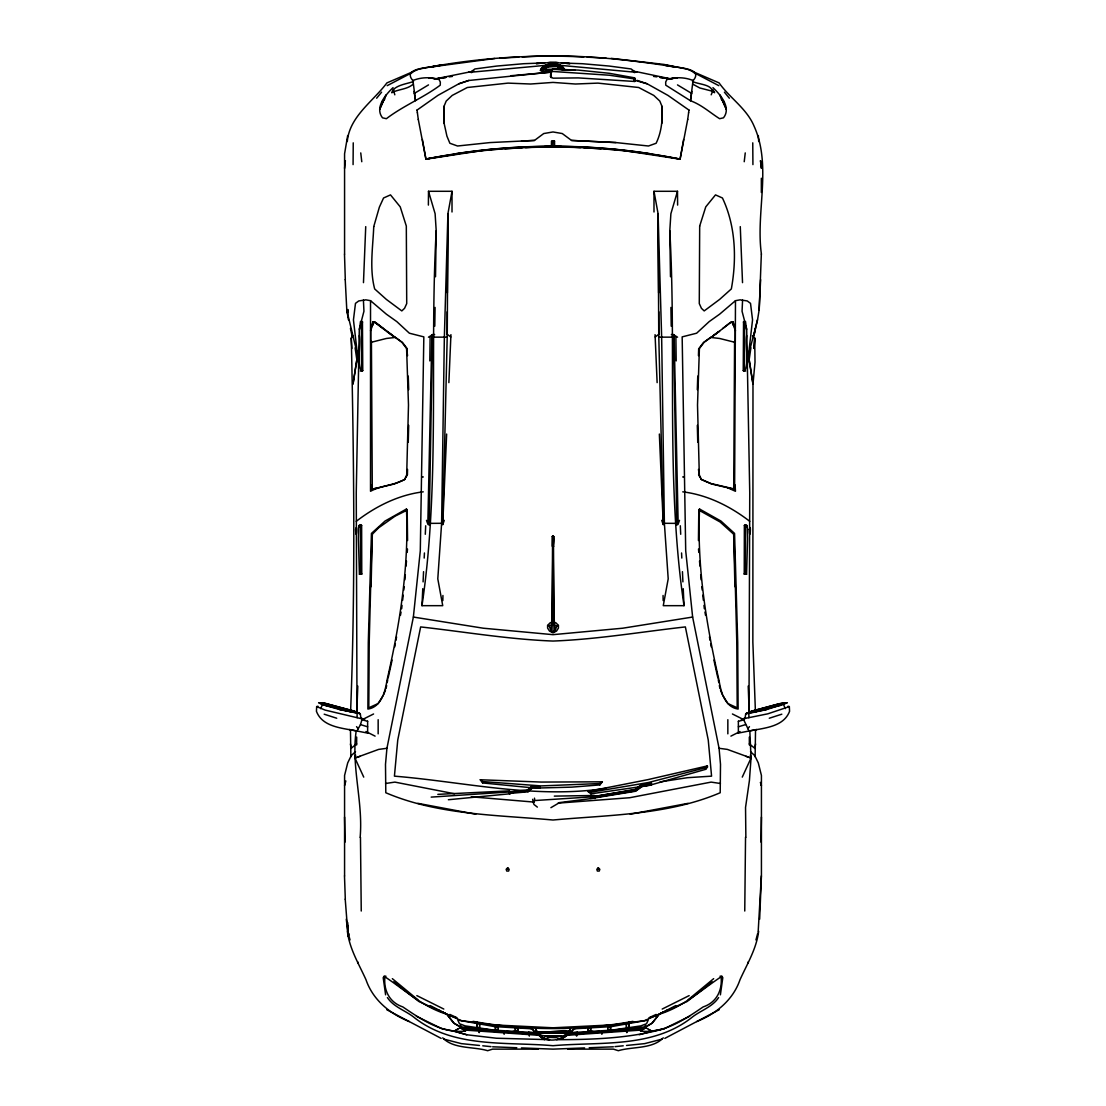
<?xml version="1.0" encoding="UTF-8"?>
<svg xmlns="http://www.w3.org/2000/svg" width="1106" height="1106" viewBox="0 0 1106 1106"><rect width="100%" height="100%" fill="white"/><g stroke="black" fill="none" stroke-linecap="round" stroke-linejoin="round"><path stroke-width="1.5" d="M358.883 367.026L353.45 319.855L355.482 303.362L358.731 300.956L365.837 299.837L370.524 300.68L370.524 491.285C381.39 485.313 394.386 485.423 405.197 479.175M452.008 211.993L452.008 191.297L428.506 191.297L428.381 205.094M495.405 1026.05L495.405 1029.492L496.815 1030.239L498.212 1029.492L498.212 1026.05M495.737 1026.05L495.405 1029.492M497.894 1027.778L497.894 1026.05M553.014 558.295L553.014 546.433M530.963 787.693L482.617 782.937L480.294 779.758L541.263 782.066L602.341 781.818L599.881 784.914L571.678 787.14L536.051 788.08M607.788 1026.05L607.788 1029.492L609.185 1030.239L610.595 1029.492L610.595 1026.05M608.106 1027.778L608.106 1026.05M610.263 1026.05L610.595 1029.492M634.789 78.208L634.789 81.471L578.244 77.904L553 78.18L550.498 76.591L550.871 70.798L552.516 69.153L578.341 70.107L609.351 73.3L634.346 77.807L635.369 80.835M653.992 211.993L653.992 191.297L677.494 191.297L677.619 205.094M734.578 341.395L733.72 488.866L734.619 489.377L735.476 300.68L740.163 299.837L747.269 300.956L750.518 303.362L752.55 319.855L747.117 367.026M761.343 192.458L761.343 178.246M359.339 335.588C360.846 345.901 356.851 362.436 361.123 370.745L360.929 369.528M349.275 729.476L367.634 733.098L367.634 721.181M507.695 869.233L507.695 867.754L506.175 869.33L506.755 871.058L508.636 871.058L509.202 869.33L507.695 867.754M547.608 625.457L547.608 628.084L549.488 631.056L553.014 632.826L556.539 631.056L558.419 628.084L558.419 625.457L556.083 622.955L553.014 621.904L549.945 622.955L547.608 625.457L550.843 625.388M661.913 123.195L661.941 106.259L659.812 101.075L653.812 95.434L638.687 87.498L597.973 83.116L575.383 84.015L553 82.411L530.617 84.015L508.027 83.116L467.313 87.498L452.188 95.434L446.188 101.075L444.059 106.259L444.087 123.195L446.921 136.135L449.879 143.268L457.538 146.006L490.013 142.577L534.475 140.434L543.737 133.549L553 131.96L562.263 133.549L571.525 140.434L615.987 142.577L648.462 146.006L656.121 143.268C661.692 131.794 662.812 118.84 661.941 106.259M738.366 721.181L738.366 733.098L756.725 729.476M353.243 142.84L353.077 164.614M359.409 574.069L358.427 538.912L358.703 526.885L359.588 524.756L360.473 525.53L360.667 573.848L359.395 574.318M359.464 329.629L360.501 321.431L361.385 322.205L361.579 370.524L360.307 370.994M360.736 524.631L361.634 525.447L361.759 574.221M360.902 322.413L361.648 321.307L362.45 321.722L362.754 370.593L361.883 371.284M370.524 300.68L386.34 314.159L396.819 321.611L409.372 333.21L423.833 336.874L420.294 550.816L413.368 617.051L386.934 748.292L385.496 764.329L385.8 792.739C438.059 815.108 497.327 814.915 553 820.016C608.673 814.915 667.941 815.108 720.2 792.739L720.504 764.329L719.066 748.292L692.633 617.051L685.706 550.816L682.167 336.874L696.628 333.21L709.181 321.611L719.66 314.159L735.476 300.68M745.541 837.214L744.753 911.026M748.983 712.388L749.744 492.695L746.688 328.98L745.845 325.758M350.879 756.794L350.478 730.237M356.685 737.094L356.63 744.96M444.266 520.373L442.718 524.756L447.253 334.689L447.916 213.721L452.008 191.297M447.253 334.689L447.239 311.795M447.377 292.869L447.916 213.721L444.349 337.399L441.612 523.373L437.796 578.839L442.732 605.673L421.98 605.673L422.769 588.682M551.645 70.521C536.451 74.724 538.525 66.816 548.839 64.549M552.253 546.253L552.336 536.451L553.677 536.451C554.77 538.152 553.014 549.046 553.014 545.963L553.774 546.253M569.825 1031.704C569.784 1034.981 557.244 1041.036 564.737 1036.972C583.235 1024.474 541.097 1034.981 537.004 1031.704C535.746 1034.995 555.447 1047.769 536.134 1031.704M360.141 837.311C363.252 801.643 351.044 766.707 356.173 730.997M552.018 146.116L552.074 141.139L554.521 141.126L554.618 146.13M351.998 335.795L353.395 335.989L351.293 338.146C353.948 462.405 355.496 587.065 350.588 711.407M429.819 360.915L430.123 336.749M564.917 1032.465L541.041 1032.465M698.439 540.53L698.812 510.115L699.545 509.023L720.918 521.023L734.564 533.424L737.716 642.655L738.117 709.07C725.011 707.176 720.808 691.803 719.08 680.646C706.209 624.448 696.932 566.853 699.545 509.023M347.865 925.28L347.865 928.017M434.782 326.173L435.073 307.427M435.515 276.749L436.206 230.739L435.114 213.721L428.506 191.297M551.41 146.13L551.493 141.126L554.521 141.126M382.883 695.978L378.114 703.568L368.796 707.771L369.21 642.144L371.962 536.977L372.335 534.212L378.625 527.825L395.119 516.129L407.188 510.115L406.455 509.023L385.082 521.023L371.436 533.424L368.284 642.655L367.883 709.07C380.989 707.176 385.192 691.803 386.92 680.646C399.791 624.448 409.068 566.853 406.455 509.023M347.865 309.514L347.865 311.394M347.865 928.363L347.865 930.243M760.969 842.095L761.426 817.071M442.842 600.572L442.939 595.484M427.856 523.193L431.893 334.952M436.206 230.739C429.308 355.551 440.382 481.649 421.98 605.673M745.057 718.375L748.831 717.67L748.928 713.37L766.679 709.554L787.389 702.808L778.112 704.052L751.416 711.282L745.707 713.729L745.057 718.375L743.757 719.895L749.066 731.08C763.444 728.025 783.532 727.292 789.56 711.324L789.338 706.61L788.08 706.222M371.077 586.705L372.335 534.212M370.939 484.857L371.381 489.377L394.33 483.999L404.464 479.631L406.69 474.93L408.487 405.003L406.593 348.528L401.81 342.21L374.658 321.943L372.846 321.818L370.524 330.763M405.943 477.612L407.409 474.502L407.547 469.414M408.252 442.289L408.681 425.34M601.858 1034.331L601.941 1031.345M761.343 254.104L759.2 310.136M558.419 625.457L556.885 625.844L554.977 630.918L552.005 631.761L553.014 535.981L552.336 536.451L553.677 536.451L552.599 536.756M761.343 875.897L758.177 931.653M697.305 389.685L697.762 376.068M698.439 355.662L698.674 348.846L703.43 342.57L711.006 337.136M719.66 331.15L704.19 342.21L699.407 348.528L697.513 405.003L699.31 474.93L701.536 479.631L711.67 483.999L734.619 489.377M745.693 370.994L744.421 370.524L744.615 322.205L745.499 321.431L746.536 329.629M746.605 574.318L745.333 573.848L745.527 525.53L746.412 524.756L747.297 526.885L747.573 538.912L746.591 574.069M363.473 282.638L365.727 226.633M548.147 1037.539L546.143 1036.267M345.224 899.178L347.768 931.957L347.865 930.45M356.837 711.407L357.791 686.066M744.117 371.284L743.246 370.593L743.55 321.722L744.352 321.307L745.098 322.413M744.241 574.221L744.366 525.447L745.264 524.631M442.801 523.138L446.644 434.05M448.87 382.635L450.93 334.662M742.582 300.099L742.057 311.256L745.002 322.537M423.086 581.88L423.557 571.678M424.192 558.074L424.428 552.972M425.298 534.281L425.686 525.779M316.662 706.61L316.44 711.324C322.468 727.292 342.556 728.025 356.934 731.08L360.487 724.61L362.174 718.9L325.178 710.107L316.662 706.61L317.92 706.222M545.535 65.033L540.392 70.452M550.899 807.684L559.567 802.583L595.028 798.076L590.092 798.408M562.995 69.664C565.47 62.517 522.848 70.12 551.659 70.286M759.642 919.21L761.426 875.98L761.426 775.472L758.301 762.919L755.122 756.352M760.61 279.652L759.117 310.053L757.541 319.883L747.684 357.943M755.122 756.794L755.522 730.237M567.558 1033.17L567.572 1031.967L538.401 1031.967L538.415 1033.17L541.318 1035.368L546.157 1036.045L563.452 1035.852L567.558 1033.17L538.415 1033.17M488.285 1029.562L460.124 1027.529M496.58 1030.737L460.082 1028.151L460.801 1025.179M551.23 77.71L550.871 70.798M670.485 276.749L669.794 230.739L670.886 213.721L677.494 191.297M552.005 631.761L551.051 630.918L552.143 614.48L552.571 536.617L553.456 536.617L553.885 614.48L554.977 630.918M738.366 721.292L743.757 719.895L743.84 718.817M460.082 1027.999L460.124 1026.949M347.284 141.54C349.413 116.572 373.04 101.448 386.906 82.909L418.082 69.457M404.879 579.848L405.321 574.705M406.04 566.134L406.483 561.005M407.202 552.433L407.492 549.005M479.119 1032.617L479.506 1027.93M537.696 1033.059L536.175 1032.009L536.852 1030.806C533.659 1026.548 538.055 1034.94 535.898 1029.866L536.161 1032.161C547.069 1047.078 568.76 1037.76 570.102 1029.866L569.839 1032.161L568.47 1033.142M668.439 79.259L666.987 79.438L665.674 82.051L665.743 85.162L690.49 100.757L693.047 80.489C685.43 77.406 676.969 76.991 669.006 78.913M712.955 87.637C720.504 94.798 731.536 107.628 723.49 117.817L719.619 118.701C710.038 112.632 701.55 104.752 690.49 100.757L691.858 91.369M401.658 608.756L402.045 605.355M402.639 600.254L403.22 595.166M403.801 590.065L404.202 586.678M711.186 94.812C716.508 84.678 699.047 84.581 693.255 81.775M344.574 168.375L345.376 160.647M744.227 161.725L745.25 152.905M508.857 792.062L527.092 790.624L531.447 786.394L540.115 786.919L540.253 788.066L532.166 788.232L527.991 791.785L509.092 793.5L508.857 792.062L527.175 789.947M527.991 791.785L531.198 788.454M527.092 790.624L531.447 786.394M688.609 112.798L688.969 109.978M687.697 119.572L688.609 112.688M576.309 1035.479L576.668 1036.115L577.263 1031.829M750.891 347.823L749.177 359.644L752.979 384.141L752.854 642.144L755.412 711.407M347.865 311.615L347.768 313.109L347.865 311.754M359.809 526.857L359.989 525.737L358.869 525.82M426.501 520.359L427.981 524.479L429.197 524.756L432.446 337.15L446.921 337.15M356.823 360.058L353.021 384.141L356.823 359.644L355.109 347.823M745.071 369.528L744.877 370.745C749.149 362.436 745.154 345.901 746.661 335.588M619.899 149.974L680.079 159.181L683.619 139.522M347.685 135.54L344.574 153.817L344.574 254.186M556.774 65.724L559.373 67.895M394.759 646.886L395.367 643.568M395.962 640.25L396.556 636.932M400.455 615.378L401.049 612.06M569.839 1032.161L570.337 1029.396L569.148 1030.806L569.839 1032.161L570.53 1029.714M386.091 688.416L386.644 685.499M387.197 682.596L387.75 679.678M758.647 931.169C756.573 948.672 747.144 963.962 740.011 979.722C733.14 999.852 716.066 1013.87 696.725 1021.557M347.865 925.999L347.865 928.584M687.697 119.462L680.079 159.181C596.466 142.066 509.562 142.259 425.921 159.07L422.381 139.522M653.992 191.297L658.084 213.721L658.747 334.689L663.282 524.756L661.734 520.373M479.631 1031.262L479.299 1032.451M572.079 1032.575L611.659 1030.156L640.83 1025.898L646.526 1023.755L648.227 1020.064L611.383 1026.617L576.267 1028.663L573.392 1029.534L571.014 1032.05L572.079 1032.575L572.673 1029.714M754.707 748.278L755.592 744.02M753.836 335.795L757.458 319.8M755.481 328.51L753.919 335.878L752.522 335.906L754.707 338.146L755.011 362.215L752.979 384.141L749.177 360.058M347.865 310.026L347.796 311.906M347.865 928.874L347.865 931.584M388.109 678.047L392.105 660.061M355.634 755.08L354.957 758.052L363.736 777.117M720.393 994.833L722.799 977.649L721.872 976.308L720.117 976.183L721.153 977.524C722.315 990.824 716.246 1002.589 703.209 1006.902C684.835 1019.331 663.863 1033.806 640.637 1031.069L639.157 1029.299M360.155 325.758L359.312 328.98L356.256 492.695L357.017 712.388M360.998 322.537L363.943 311.256L363.418 300.099M372.971 325.261L373.745 322.302L372.846 321.818M738.366 733.098L738.767 731.591M755.951 939.962L757.734 933.312M393.045 87.637C385.496 94.798 374.464 107.628 382.51 117.817L386.381 118.701C403.082 105.886 423.197 97.853 440.257 85.162L440.326 82.051L439.013 79.438L437.561 79.259M344.574 785.592L345.832 780.947M658.747 334.689L658.761 311.795M679.499 520.359L678.019 524.479L676.803 524.756L675.172 523.373L663.586 523.29M383.685 694.72L385.482 689.992M320.671 708.656L322.413 704.646L339.431 709.485L360.293 713.729L360.943 718.375M692.467 81.332C706.831 66.07 669.393 68.143 663.655 64.715L677.066 67.259C625.955 59.102 573.973 53.503 522.198 56.987M569.217 1032.257L570.309 1030.018M742.264 777.117L751.043 758.052L749.827 730.997M350.879 756.352L347.699 762.919L344.574 775.472L344.574 875.98M747.808 728.743L749.453 726.656M550.498 76.591L551.23 75.471M537.364 807.103L533.991 804.491L533.313 802.569L534.627 800.55L534.488 798.145M552.516 69.153L551.728 70.314L552.516 71.461L609.351 75.222L634.346 78.913L634.789 81.471M466.843 1029.299L465.363 1031.069C442.137 1033.806 421.165 1019.331 402.791 1006.902C389.754 1002.589 383.685 990.824 384.847 977.524L385.883 976.183L384.128 976.308L383.201 977.649L385.607 994.833M718.61 997.557C712.223 1007.372 699.656 1010.76 690.987 1018.142C651.711 1048.377 599.3 1041.645 553 1045.709C506.7 1041.645 454.29 1048.377 415.013 1018.142C406.344 1010.76 393.777 1007.372 387.39 997.557M663.282 1037.843C652.388 1049.262 632.508 1046.414 618.337 1050.7L613.429 1049.138L567.655 1049.138M413.174 84.167C407.146 89.627 398.215 89.074 391.787 92.766C393.653 85.466 406.04 84.056 412.745 81.775M569.175 1031.939L565.346 1035.147M540.392 70.272C546.682 61.383 558.986 61.383 565.277 70.272M393.736 91.217L393.335 89.462M376.648 98.213L381.598 92.157M568.968 1032.52L563.203 1037.691L556.982 1039.419M705.614 769.347L707.591 766.983L707.356 765.933L647.84 779.647L587.991 791.426L590.922 793.845L649.001 785.467L705.614 769.347L705.241 767.771L707.356 765.933M567.765 1033.142L568.65 1032.672M598.305 867.754L596.798 869.33L597.364 871.058L599.245 871.058L599.825 869.33L598.305 867.754L598.305 869.233M353.298 335.906L351.21 338.063L351.874 348.459M567.572 1031.967L566.714 1032.755M634.789 79.494L635.369 78.927L634.346 77.807M540.24 1032.009L540.018 1032.161M350.879 755.965L355.496 751.679M546.295 67.895L548.908 65.987L556.76 65.987M536.161 1032.161L535.746 1029.976L536.783 1032.257M381.681 101.918L384.75 99.167M429.197 524.756L430.828 523.373L442.414 523.29M688.181 999.727L713.674 978.658M721.872 976.308C701.453 989.663 683.314 1006.999 659.162 1014.243L652.167 1023.105L645.185 1027.363L651.766 1031.165L664.112 1028.801L689.66 1016.234M562.36 70.203L563.936 69.305M350.671 748.721L356.644 743.84M722.702 328.523L730.458 322.427L732.96 322.302L735.269 331.192L735.269 342.418L719.619 338.464L711.213 337.496L731.343 321.943L733.154 321.818L735.476 330.763M543.364 69.028L544.18 68.406M712.236 981.865L687.213 1001.442L644.563 1020.644L613.388 1024.833L553 1027.792L492.612 1024.833L461.326 1020.644L418.787 1001.442L393.764 981.865M655.222 336.998L658.913 334.164M356.256 521.327C375.639 506.341 398.713 494.797 423.239 491.838M713.619 335.284L718.831 331.579M417.031 110.088L438.017 95.323L459.031 83.683L468.903 80.379M480.294 779.758L482.617 781.555L541.124 785.91L599.881 783.532L602.341 781.818M789.338 706.61L767.854 713.812L748.831 717.67M562.899 1037.428L565.221 1035.824M436.994 78.913C429.031 76.991 420.57 77.406 412.953 80.489L415.51 100.757L414.363 93.402L428.506 84.899M428.437 337.192L433.414 334.164L434.658 334.689M406.69 474.93L407.409 474.502M457.787 1029.078L454.234 1031.165L441.944 1028.76L416.34 1016.234M371.381 489.377L378.625 487.649M539.355 1032.52L538 1033.198M719.218 1009.723L664.83 1038.382M733.154 321.818L732.255 322.302L733.029 325.261M387.183 85.66L412.732 72.291M479.797 1023.451L479.797 1026.88L478.386 1027.626L476.99 1026.88L476.99 1021.737M518.12 1027.156L518.12 1030.598L516.709 1031.345L515.313 1030.598L515.313 1027.156M590.687 1027.156L590.687 1030.598L589.291 1031.345L587.88 1030.598L587.88 1027.156M629.01 1021.737L629.01 1026.88L627.614 1027.626L626.203 1026.88L626.203 1023.451M664.056 1011.658L659.148 1014.243L666.628 1010.345M665.522 1010.898L675.794 1005.575M548.147 1037.29L555.544 1037.635L559.83 1036.267M362.892 719.329L373.579 713.978M730.9 736.126L740.052 731.536M551.59 71.918L552.516 71.461M662.19 1009.059L689.162 995.607M533.922 1032.575L534.986 1032.05L532.608 1029.534L529.733 1028.663L494.617 1026.617L457.773 1020.064L459.474 1023.755L465.17 1025.898L494.341 1030.156L533.922 1032.575L533.327 1029.714M649.07 1017.7L656.135 1014.437M698.674 348.846L699.407 348.528M545.064 67.839L547.788 67.051M560.659 1038.852L563.631 1037.539M671.342 334.689L672.586 334.164L677.563 337.192M537.032 1032.52L538.235 1033.142M360.031 756.338L354.957 758.052L378.653 749.398L386.934 748.292M459.031 83.779L468.903 80.475L551.313 72.07M649.485 1017.81L658.803 1014.741L652.153 1023.133L645.863 1026.741L611.798 1031.179L569.217 1033.737M779.412 705.835L786.56 702.877L782.633 702.849L751.803 711.13L746.426 713.439L766.569 709.485M769.278 718.236L781.818 714.2M741.297 719.301L745.527 717.96M561.171 1035.852L544.802 1035.852M738.379 726.794L745.513 724.624M634.319 72.609L637.084 71.807L671.48 79.038M662.121 1039.128L644.674 1043.622L626.535 1045.46M556.429 1039.681C592.636 1039.612 629.038 1038.479 664.056 1028.76M705.241 767.771L648.323 782.55L590.563 792.269L587.991 791.426M639.213 1034.76L652.568 1031.069M419.395 69.028C473.244 58.272 528.931 54.208 583.802 56.987M755.578 711.656L778.237 705.932M434.326 79.134L445.829 77.282M434.52 79.038L473.962 71.102M651.379 783.007L641.259 785.094L634.996 789.795L593.493 796.638L634.996 789.394L641.259 784.693L651.379 783.007L651.697 784.583L641.95 786.573L635.646 791.232L593.867 798.048M632.95 1021.35C580.443 1030.958 525.557 1030.958 473.05 1021.35M630.213 814.223L688.126 803.329M418.303 119.462L425.921 159.181L486.101 149.974M692.633 617.051L622.719 628.208L553 634.664L483.281 628.208L413.368 617.051M651.697 784.583L641.95 786.172L635.646 790.831L593.881 797.661M425.921 159.07C509.838 143.02 596.397 143.116 680.314 159.07M425.686 159.07L456.266 154.163M744.421 370.524L743.246 370.593M745.333 573.848L744.158 573.903M660.171 781.873L687.434 777.698L711.573 776.149L708.255 740.08L685.374 626.922C641.245 631.844 597.489 639.351 553 641.051C508.511 639.351 464.755 631.844 420.639 626.922L397.745 740.08L394.427 776.149C464.672 781.942 534.931 799.126 605.701 788.357M385.579 783.49L394.883 782.108L454.511 793.762M437.575 78.72L445.829 77.558M361.385 322.205L362.547 322.123M360.473 525.53L361.634 525.447M456.128 153.665C520.262 143.766 585.738 143.766 649.872 153.665M449.133 76.853L452.437 76.425M494.824 58.48L428.934 67.259L442.345 64.715C436.607 68.143 399.169 66.07 413.533 81.332M745.707 713.729L748.928 713.37M509.866 792.532L509.977 793.776L448.372 799.735M614.991 1046.635L623.231 1045.806M509.036 792.947L513.792 792.49M520.138 791.882L526.484 791.274M547.954 62.517L582.447 63.719L609.212 66.056L631.084 68.959L635.549 72.263L559.525 65.268M549.641 62.42L558.046 62.517M546.475 65.268L470.451 72.263L474.916 68.959L496.788 66.056L523.553 63.719L556.359 62.42M549.737 64.978L556.263 64.978M510.931 75.733L551.313 72.167M509.977 793.776L509.548 791.951L431.174 797.108M558.115 803.122L629.743 797.716L711.117 782.108L720.421 783.49M571.263 1032.852L576.24 1032.506M589.512 1031.566L592.83 1031.331M617.715 1029.562L645.876 1027.529M566.286 1033.778L584.535 1032.506M589.512 1032.147L599.466 1031.442M609.42 1030.737L645.918 1028.151L645.876 1026.949M566.286 1034.594L644.259 1029.078M642.6 1029.963L566.286 1035.368M595 798.587L594.447 796.693L534.627 800.55M487.76 149.752L501.488 148.978M504.93 148.785L522.101 147.803M525.53 147.61L540.986 146.739M544.415 146.545L561.585 146.545M499.953 58.106L518.783 57.153M437.824 794.357L509.451 790.845L509.548 791.951M521.507 141.029L534.475 140.434M554.313 796.113L594.392 795.49L594.447 796.693M584.576 1047.921L553 1049.138L521.424 1047.921M589.208 1047.741L613.332 1046.801M531.364 787.043L540.115 786.919M542.051 69.332L563.631 69.332M548.825 64.784L555.502 64.784M754.624 338.063L754.043 348.376M754.707 338.146L754.126 348.459M421.87 476.949L423.308 476.949M682.692 476.949L684.13 476.949M682.761 491.838C707.287 494.797 730.361 506.341 749.744 521.327M683.231 588.682L684.02 605.673L663.268 605.673L668.204 578.839L664.388 523.373L661.651 337.399L658.084 213.721L658.623 292.869M417.874 803.329L475.787 814.223M476.99 1026.88L477.322 1021.737M629.01 1026.88L628.678 1021.737M515.313 1030.598L515.645 1027.156M590.687 1030.598L590.355 1027.156M538.346 1049.138L492.571 1049.138L487.663 1050.7C473.492 1046.414 453.612 1049.262 442.718 1037.843M557.88 67.051L560.604 67.839M541.539 1031.995L544.138 1031.995M362.754 370.593L361.579 370.524M361.842 573.903L360.667 573.848M712.665 89.462L714.614 92.71L712.223 91.176L699.78 87.968L692.826 84.167M543.392 70.272L541.733 69.305M549.571 1039.681L496.387 1038.23L466.787 1034.76L453.432 1031.069M743.453 322.123L744.615 322.205M744.366 525.447L745.527 525.53M492.668 1046.801L516.792 1047.741M553.359 69.208L574.926 70.217M571.525 140.434L615.987 142.577M587.217 57.153L606.047 58.106M565.014 146.739L580.47 147.61M583.899 147.803L601.07 148.785M604.512 148.978L618.24 149.752M535.442 787.762L540.253 788.066M536.783 1033.737L494.202 1031.179L460.137 1026.741L453.847 1023.133L447.197 1014.741L456.515 1017.81M360.293 713.729L354.584 711.282L323.367 702.849L319.44 702.877L326.588 705.835M529.76 1032.506L534.751 1032.852M539.728 1033.778L521.465 1032.506M539.728 1034.594L461.741 1029.078M539.728 1035.368L463.4 1029.963M513.17 1031.331L516.488 1031.566M506.534 1031.442L516.488 1032.147M534.239 802.099L471.239 796.804M659.079 337.15L673.554 337.15L676.803 524.756M719.066 748.292L727.347 749.398L751.043 758.052L749.412 780.629L745.541 807.449L745.859 837.311M479.465 1045.46L461.326 1043.622L443.879 1039.128M482.769 1045.806L491.009 1046.635M556.83 64.549L561.986 66.001L565.249 70.203M633.738 79.991L646.969 83.779M611.176 58.355L664.001 64.425L686.605 69.028M653.563 76.425L656.867 76.853M660.171 77.282L671.674 79.134M549.018 1039.419L542.797 1037.691L537.35 1032.672M632.038 71.102L637.084 71.807M660.171 77.558L668.425 78.72M429.833 77.89L428.547 77.697L438.405 79.259M747.131 525.82L746.011 525.737L746.191 526.857M700.803 479.175L710.882 483.516L733.72 488.866M339.431 709.485L359.574 713.439L354.197 711.13L322.786 702.739L318.611 702.808L322.413 704.646M553.014 624.862L556.885 625.844M327.763 705.932L350.422 711.656M362.035 719.771L367.634 721.292M466.787 1034.76L454.234 1031.165L460.815 1027.363L453.833 1023.105L446.852 1014.243L441.944 1011.658M468.916 71.807L471.681 72.609M360.487 724.61L367.621 726.794M360.473 717.96L364.704 719.301M687.918 69.457L719.094 82.909C729.891 98.227 746.813 108.554 754.168 126.361C772.057 166.121 755.522 212.435 761.426 254.186M324.182 714.2L336.722 718.236M637.097 80.379L646.969 83.683L667.983 95.42L688.969 110.088M745.969 756.338L751.043 758.052L750.366 755.08M567.972 1033.198L566.618 1032.52M542.369 1037.539L545.341 1038.852M406.593 348.528L407.561 355.662M727.375 487.649L735.476 491.285L735.061 484.857M449.865 1014.437L456.93 1017.7M651.863 1031.193L648.531 1029.451M698.812 510.115L720.075 521.977L733.665 534.212L734.038 536.977L736.79 642.144L737.204 707.771L727.886 703.568L723.117 695.978M732.421 713.978L743.108 719.329M365.948 731.536L375.1 736.126M416.838 995.607L443.81 1009.059M693.268 72.291L718.817 85.66M430.206 1005.575L440.478 1010.898M441.17 1038.382L386.782 1009.723M439.372 1010.345L446.852 1014.243C422.699 1007.013 404.561 989.676 384.128 976.308M409.275 1021.557C389.934 1013.87 372.86 999.852 365.989 979.722C358.856 963.962 349.427 948.672 347.353 931.169M677.494 84.899L691.637 93.402M698.453 469.414L699.31 474.93M540.654 1035.147L536.825 1031.939M540.779 1035.824L543.101 1037.428M387.169 331.579L392.381 335.284M394.994 337.136L402.57 342.57L407.326 348.846M347.796 925.542L347.768 922.694M447.087 334.164L450.778 336.998M561.489 68.406L562.304 69.028M383.298 328.523L375.542 322.427L373.04 322.302L370.731 331.192L370.731 342.418L386.381 338.464L394.787 337.496L374.851 322.427M553.014 536.272L554.023 631.761M755.329 748.721L749.356 743.937L749.315 737.094M392.326 978.658L417.819 999.727M721.25 99.167L724.319 101.918M539.258 1032.755L538.401 1031.967M750.504 751.679L755.122 755.965M356.547 726.656L358.192 728.743M724.402 92.157L729.352 98.213M565.138 70.259L560.134 65.033M551.051 630.918L549.143 625.844M553.014 535.981L553.429 536.756M698.591 474.502L700.057 477.612M348.003 932.261L348.639 933.658M783.587 704.646L785.329 708.656M348.003 932.538L348.639 933.976M348.003 933.519L348.639 934.971M645.199 1025.179L645.918 1028.151M348.003 933.644L348.639 935.192M720.518 689.992L722.315 694.72M626.701 1032.451L626.369 1031.262M347.726 932.897L348.279 934.653M347.726 315.39L348.279 317.187M347.726 934.224L348.279 936.035M347.726 315.652L348.279 317.477M347.726 933.685L348.279 935.51M347.726 934.501L348.279 936.326M760.541 782.55L761.426 785.592M760.458 782.467L761.343 785.509M393.777 91.176L394.814 94.812M358.316 357.943L346.717 310.053M367.233 731.591L367.634 733.098M348.183 933.229L350.049 939.962M590.563 792.269L590.922 793.845M362.16 718.817L362.243 719.895M713.895 660.061L717.891 678.047M350.436 328.427L352.081 335.878M350.408 744.02L351.293 748.278M532.65 799.306L533.313 802.569M718.25 679.678L718.803 682.596M719.356 685.499L719.909 688.416M704.951 612.06L705.545 615.378M709.444 636.932L710.038 640.25M710.633 643.568L711.241 646.886M348.459 319.883L346.8 310.136L345.224 279.652M684.02 605.673C665.618 481.649 676.692 355.551 669.794 230.739M528.737 1031.829L529.332 1036.115M417.391 112.688L418.303 119.572M417.031 109.978L417.391 112.798M346.275 919.127L347.74 931.57M760.541 160.729L761.426 168.375L760.458 160.647M360.75 152.905L361.773 161.725M701.798 586.678L702.199 590.065M702.78 595.166L703.361 600.254M703.955 605.355L704.342 608.756M414.142 91.369L414.363 93.402M372.28 488.852L371.422 341.395M698.508 549.005L698.798 552.433M699.517 561.005L699.96 566.134M700.679 574.705L701.121 579.848M626.494 1027.93L626.881 1032.617M758.716 141.54L758.315 135.54M740.273 226.633L742.527 282.638M680.314 525.779L680.702 534.281M681.572 552.972L681.808 558.074M682.443 571.678L682.914 581.88M655.07 334.662L657.13 382.635M659.356 434.05L663.199 523.138M748.209 686.066L749.163 711.407M408.238 376.068L408.695 389.685M344.491 875.897L345.307 899.261M504.06 1031.345L504.142 1034.331M344.491 254.104L345.307 279.735M697.319 425.34L697.748 442.289M733.665 534.212L734.923 586.705M674.107 334.952L678.144 523.193M663.061 595.484L663.158 600.572M357.072 713.37L357.169 717.67M344.574 817.071L345.031 842.095M749.37 744.96L749.356 743.84M361.247 911.026L360.459 837.214M752.923 164.614L752.757 142.84M670.927 307.427L671.218 326.173M675.877 336.749L676.181 360.915M407.188 510.115L407.561 540.53M553.954 141.139L554.009 146.116M444.059 106.259L444.087 123.195M748.002 962.082L748.002 963.119M727.845 719.702L727.845 733.845M640.637 1029.05L640.637 1031.069M626.535 1023.451L626.535 1025.165M599.881 783.532L599.881 784.914M588.212 1027.156L588.212 1028.87M517.788 1027.156L517.788 1028.87M482.617 781.555L482.617 782.937M479.465 1023.451L479.465 1025.165M465.363 1029.05L465.363 1031.069M378.155 719.702L378.155 733.845M357.998 962.082L357.998 963.119M348.293 932.787L348.293 935.151M699.683 226.053L699.282 303.583L701.425 308.298L704.19 310.924L719.66 299.394L731.343 288.929C736.803 258.887 735.711 225.914 722.439 197.988L715.499 194.891L705.766 206.863L699.683 226.053M355.607 529.47C356.146 543.696 357.736 521.161 355.607 529.47M749.287 529.47C749.827 543.696 751.416 521.161 749.287 529.47M373.745 226.633C372.916 247.302 369.335 268.592 374.658 288.929L386.34 299.394L401.81 310.924L404.575 308.298L406.718 303.583L406.317 226.053L400.234 206.863L390.501 194.891L383.561 197.988L379.386 207.099L373.745 226.633M693.047 80.489L692.84 81.25L693.047 80.489M385.206 96.471L379.648 109.314L386.215 94.936L385.206 96.471M676.167 77.89L667.595 79.259L677.453 77.697L676.167 77.89M544.581 62.835L536.175 63.623L544.581 62.89M569.825 63.664L561.419 62.89L569.825 63.623M720.794 96.471L719.785 94.936L726.352 109.314L720.794 96.471M413.174 81.25L412.953 80.489L413.16 81.25"/></g></svg>
